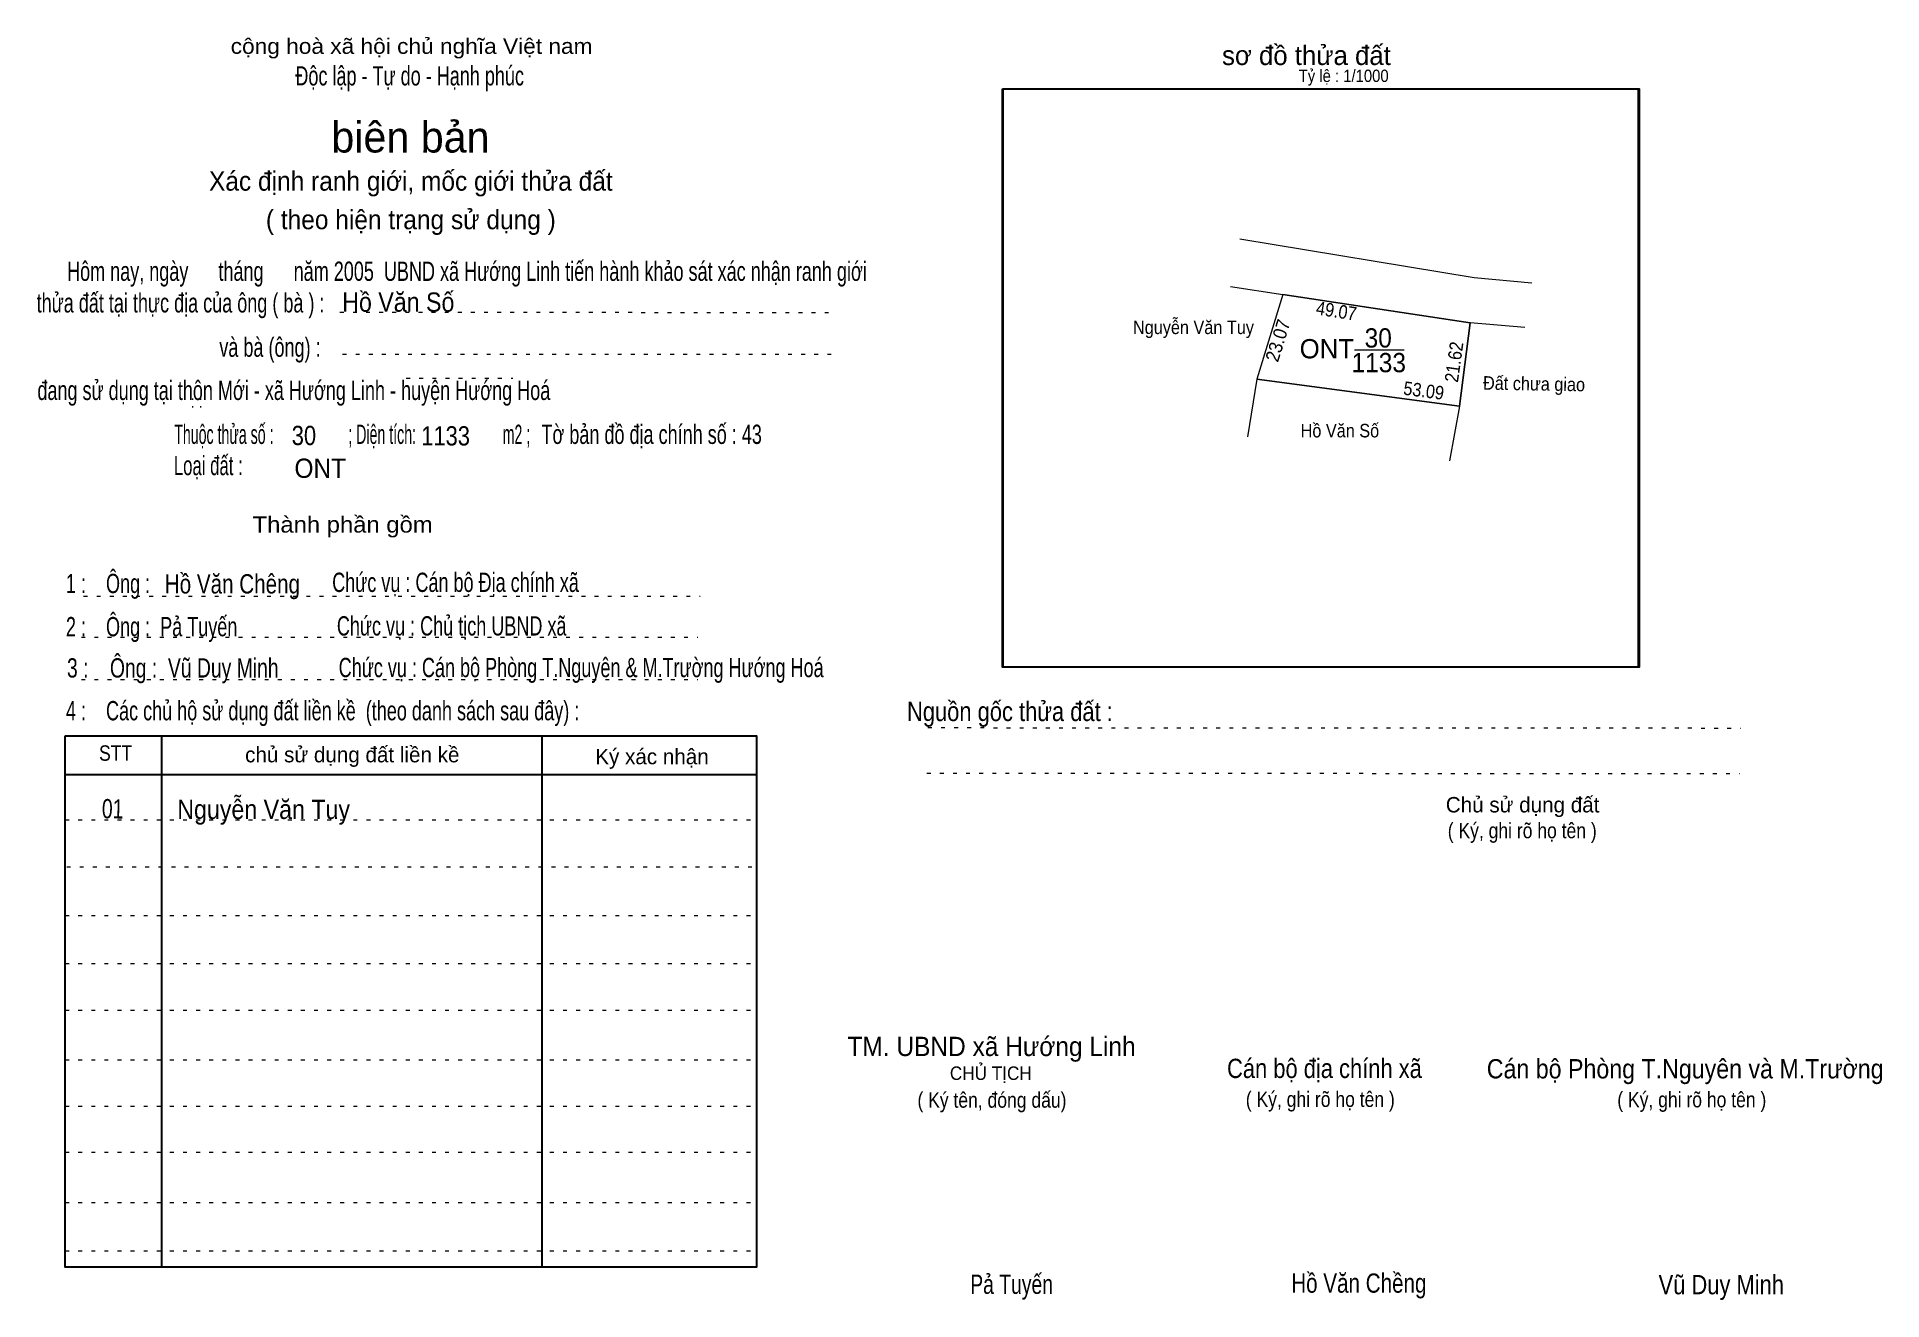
# Model space of a CAD drawing. Header units: centimetres. Extents: x -1.5 to 46.4, y -3.9 to 28.9.
import ezdxf
from ezdxf.enums import TextEntityAlignment as Align

# ---------------------------------------------------------------- set-up
doc = ezdxf.new("R2010")
doc.units = ezdxf.units.CM
doc.header["$LTSCALE"] = 0.2
doc.linetypes.add('DOTTED', pattern=[1.5, 0.3, -1.2])
for name, color, linetype in [('1', 7, 'Continuous'), ('16', 7, 'Continuous'), ('34', 7, 'Continuous'), ('51', 7, 'Continuous')]:
    doc.layers.add(name, color=color, linetype=linetype)
for name, color, linetype, lineweight in [('15', 7, 'Continuous', 13), ('2', 7, 'Continuous', 25), ('22', 7, 'Continuous', 13), ('5', 7, 'DOTTED', 13)]:
    doc.layers.add(name, color=color, linetype=linetype, lineweight=lineweight)

msp = doc.modelspace()

# ---------------------------------------------------------------- linework, layer by layer
at = {"layer": '15'}
msp.add_line((32.7, 20.75), (33.99, 20.75), dxfattribs=at)
at = {"layer": '2'}
msp.add_lwpolyline([(23.56, 27.52), (40.06, 27.52), (40.06, 12.52), (23.56, 12.52)], close=True, dxfattribs=at)
at = {"layer": '22'}
for p, q in [((37.12, 21.33), (35.7, 21.45)), ((35.42, 19.29), (35.16, 17.87))]:
    msp.add_line(p, q, dxfattribs=at)
for points in [[(29.72, 23.63), (35.8, 22.63), (37.3, 22.49)], [(29.48, 22.39), (30.84, 22.19), (30.16, 19.99)], [(30.84, 22.19), (35.7, 21.45), (35.42, 19.29), (30.16, 19.99), (29.92, 18.49)]]:
    msp.add_lwpolyline(points, dxfattribs=at)
msp.add_lwpolyline([(35.42, 19.29), (35.7, 21.45), (30.84, 22.19), (30.16, 19.99)], close=True, dxfattribs=at)
at = {"layer": '5'}
for p, q in [((6.37, 21.73), (19.21, 21.72)), ((6.44, 20.64), (19.25, 20.64)), ((8.09, 20.02), (10.86, 20.02)), ((-0.28, 14.36), (15.72, 14.36)), ((-0.34, 13.3), (15.66, 13.3)), ((-0.34, 12.2), (15.66, 12.2)), ((21.63, 10.95), (42.72, 10.94)), ((21.6, 9.77), (42.69, 9.76)), ((-0.76, 8.56), (17.18, 8.56)), ((-0.72, 7.34), (17.22, 7.34)), ((-0.76, 6.08), (17.18, 6.08)), ((-0.76, 4.83), (17.18, 4.83)), ((-0.76, 3.62), (17.18, 3.62)), ((-0.76, 2.33), (17.18, 2.33)), ((-0.76, 1.13), (17.18, 1.13)), ((-0.76, -0.06), (17.18, -0.06)), ((-0.76, -1.37), (17.18, -1.37)), ((-0.76, -2.62), (17.18, -2.62))]:
    msp.add_line(p, q, dxfattribs=at)
at = {"layer": '5', "linetype": 'Continuous', "lineweight": 25}
for p, q in [((1.74, 10.74), (1.74, -3.05)), ((11.61, 10.74), (11.61, -3.05)), ((-0.76, 9.73), (17.18, 9.73))]:
    msp.add_line(p, q, dxfattribs=at)
for points in [[(23.58, 27.52), (40.08, 27.52), (40.08, 12.52), (23.58, 12.52)], [(-0.76, 10.74), (17.18, 10.74), (17.18, -3.05), (-0.76, -3.05)]]:
    msp.add_lwpolyline(points, close=True, dxfattribs=at)

# ---------------------------------------------------------------- texts
at = {"layer": '1'}
for s, height, width, p in [('Đất chưa giao', 0.35, 0.9, (36.03, 19.72)), ('01', 0.5, 0.75, (0.19, 8.6))]:
    msp.add_text(s, height=height, rotation=359, dxfattribs=dict(at, width=width)).set_placement(p)
at = {"layer": '15', "width": 0.95}
for s, p in [('30', (32.96, 20.81)), ('1133', (32.62, 20.17))]:
    msp.add_text(s, height=0.4999, dxfattribs=at).set_placement(p)
at = {"layer": '16', "width": 0.9}
for s, height, p in [('Hồ Văn Số', 0.5, (6.43, 21.74)), ('Nguyễn Văn Tuy', 0.35, (26.95, 21.16)), ('Hồ Văn Số', 0.35, (31.3, 18.48)), ('Nguyễn Văn Tuy', 0.5, (2.15, 8.58))]:
    msp.add_text(s, height=height, dxfattribs=at).set_placement(p)
at = {"layer": '22'}
msp.add_text('ONT', height=0.4999, dxfattribs=at).set_placement((31.98, 20.53), align=Align.CENTER)
at = {"layer": '34'}
for s, height, width, p in [(': : ', 0.32, 0.85, (2.5, 19.25)), ('30', 0.5, 0.85, (5.12, 18.28)), ('1133 ', 0.5, 0.85, (8.48, 18.27)), ('ONT', 0.5, 0.95, (5.19, 17.43))]:
    msp.add_text(s, height=height, dxfattribs=dict(at, width=width)).set_placement(p)
at = {"layer": '5'}
for s, height, width, p in [('cộng hoà xã hội chủ nghĩa Việt nam', 0.4, 1.1, (8.23, 28.43)), ('Độc lập - Tự do - Hạnh phúc', 0.5, 0.7, (8.18, 27.61)), ('Xác định ranh giới, mốc giới thửa đất', 0.5, 0.95, (8.21, 24.88)), ('( theo hiện trạng sử dụng )', 0.5, 0.95, (8.21, 23.88)), ('Thành phần gồm', 0.42, 1.1, (6.44, 16.01)), ('Hồ Văn Chêng', 0.5, 0.8, (3.58, 14.43)), ('Chức vụ : Cán bộ Địa chính xã', 0.5, 0.7, (9.37, 14.47)), ('Chức vụ : Chủ tịch UBND xã', 0.5, 0.7, (9.27, 13.34)), ('Chức vụ : Cán bộ Phòng T.Nguyên & M.Trường Hướng Hoá', 0.5, 0.7, (12.63, 12.26)), ('    Nguồn gốc thửa đất :', 0.5, 0.85, (23.44, 11.12)), ('( Ký, ghi rõ họ tên )', 0.4, 0.85, (37.05, 8.08)), ('CHỦ TỊCH', 0.35, 0.95, (23.26, 1.81)), ('( Ký tên, đóng dấu)', 0.4, 0.85, (23.29, 1.09)), ('( Ký, ghi rõ họ tên )', 0.4, 0.85, (31.81, 1.11)), ('( Ký, ghi rõ họ tên )', 0.4, 0.85, (41.45, 1.1)), ('Pả Tuyến', 0.5, 0.75, (23.8, -3.74)), ('Hồ Văn Chềng', 0.5, 0.8, (32.81, -3.71)), ('Vũ Duy Minh', 0.5, 0.85, (42.215, -3.75))]:
    msp.add_text(s, height=height, dxfattribs=dict(at, width=width)).set_placement(p, align=Align.CENTER)
msp.add_text('sơ đồ thửa đất', height=0.5, dxfattribs=at).set_placement((29.26, 28.14))
for s, height, p in [('biên bản', 0.8, (8.2, 25.87)), ('      chủ sử dụng đất liền kề', 0.4, (6.245, 10.05)), ('   Ký xác nhận', 0.4, (14.245, 10)), ('Chủ sử dụng đất', 0.4, (37.06, 8.75))]:
    msp.add_text(s, height=height, dxfattribs=at).set_placement(p, align=Align.CENTER)
for s, height, width, p in [('   Hôm nay, ngày      tháng      năm 2005  UBND xã Hướng Linh tiến hành khảo sát xác nhận ranh giới ', 0.5, 0.7, (-1.1, 22.54)), ('thửa đất tại thực địa của ông ( bà ) :                                       ', 0.5, 0.7, (-1.5, 21.72)), ('                                     và bà (ông) :', 0.5, 0.7, (-1.57, 20.57)), (' đang sử dụng tại thôn Mới - xã Hướng Linh - huyện Hướng Hoá', 0.5, 0.7, (-1.61, 19.45)), ('Thuộc thửa số :                   ; Diện tích:                      m2 ;                                            ', 0.5, 0.55, (2.07, 18.31)), ('Tờ bản đồ địa chính số : 43', 0.5, 0.7, (11.6, 18.31)), ('Loại đất :  ', 0.5, 0.65, (2.06, 17.5)), ('    1 :    Ông :                                                        ', 0.5, 0.7, (-1.26, 14.44)), ('    2 :    Ông :  Pả Tuyến', 0.5, 0.7, (-1.26, 13.32)), ('    3 :    Ông :  Vũ Duy Minh', 0.5, 0.75, (-1.27, 12.25)), ('    4 :    Các chủ hộ sử dụng đất liền kề  (theo danh sách sau đây) :', 0.5, 0.7, (-1.26, 11.14)), ('STT', 0.4, 0.85, (0.12, 10.09)), ('TM. UBND xã Hướng Linh', 0.5, 0.95, (19.54, 2.43)), ('Cán bộ địa chính xã  ', 0.5, 0.85, (29.39, 1.86)), ('Cán bộ Phòng T.Nguyên và M.Trường', 0.5, 0.9, (36.13, 1.85))]:
    msp.add_text(s, height=height, dxfattribs=dict(at, width=width)).set_placement(p)
at = {"layer": '51', "width": 0.9}
msp.add_text('Tỷ lệ : 1/1000', height=0.32, dxfattribs=at).set_placement((31.25, 27.7))
at = {"layer": '51'}
for s, height, rotation, width, p in [('23.07', 0.3499, 72.594, 0.95, (30.71, 20.41)), ('49.07', 0.3499, 351.162, 0.9, (31.68, 21.67)), ('21.62', 0.3499, 82, 0.9, (35.38, 19.89)), ('53.09', 0.35, 352.456, 0.9, (33.95, 19.59))]:
    msp.add_text(s, height=height, rotation=rotation, dxfattribs=dict(at, width=width)).set_placement(p)

doc.saveas('drawing.dxf')
